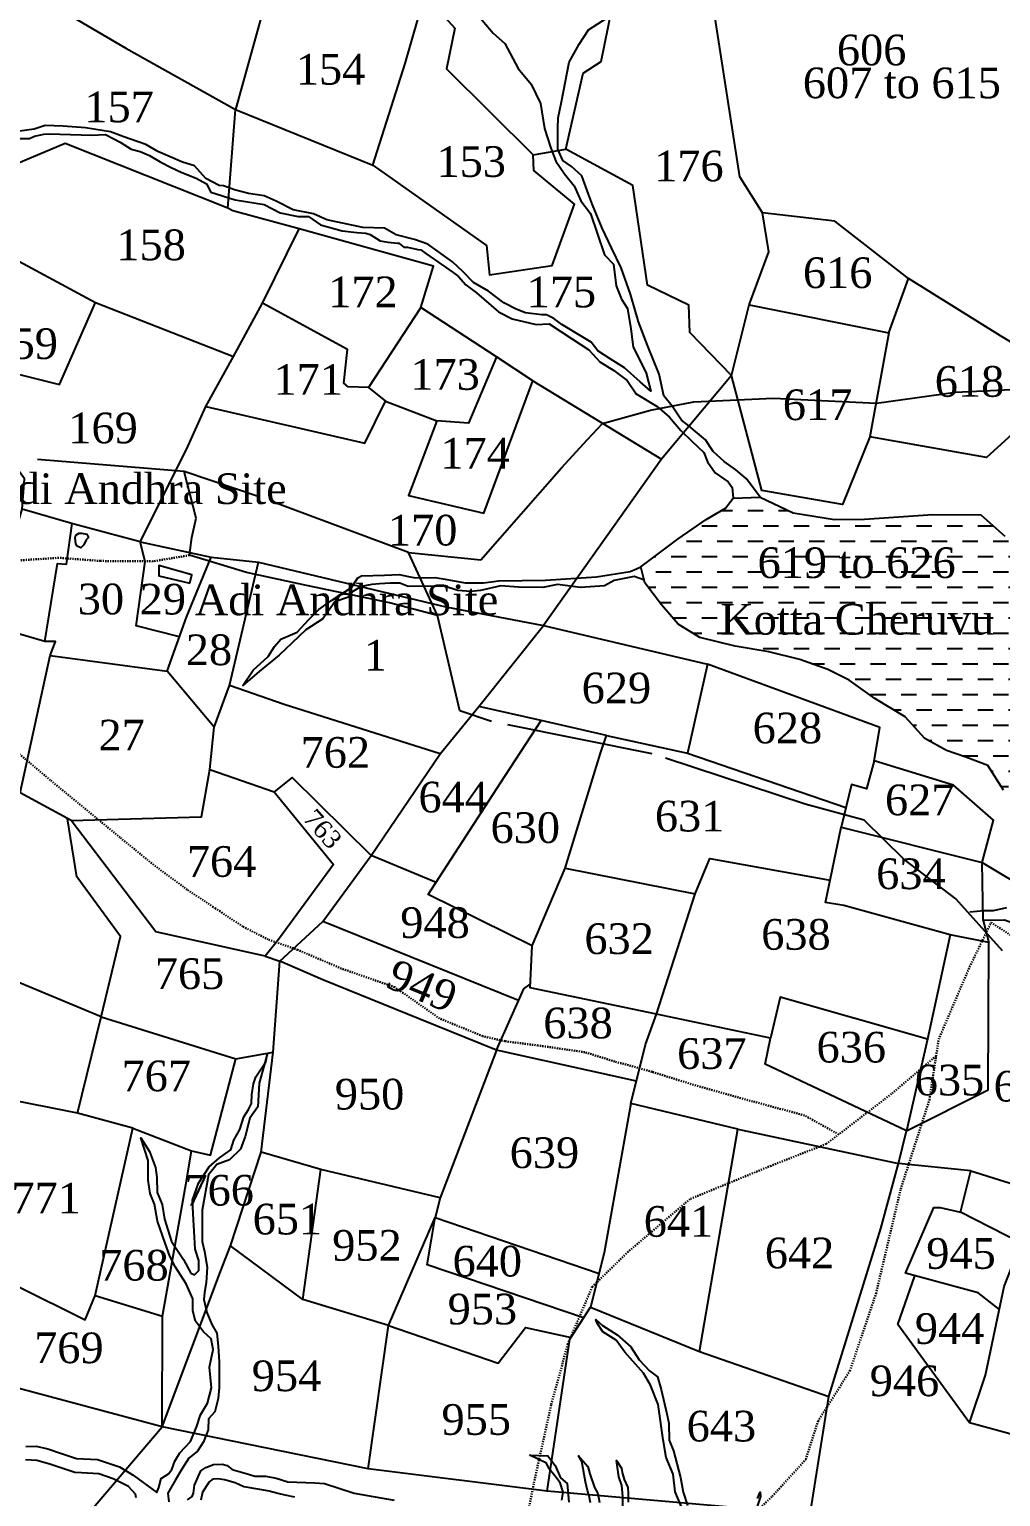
# Model space of a CAD drawing. Header units: inches. Extents: x 36 to 754, y 139 to 910.
# Drawn here: x 316.4 to 395.6, y 564.6 to 684.2 of the extents above; entities that cross this region are included whole.
import ezdxf

# ---------------------------------------------------------------- set-up
doc = ezdxf.new("R2010")
doc.units = ezdxf.units.IN
doc.header["$MEASUREMENT"] = 0
doc.linetypes.add('ACAD_ISO02W100', pattern=[15, 12, -3])
doc.linetypes.add('ACAD_ISO07W100', pattern=[3, 0, -3])
for name, color, linetype in [('CARTTRACK', 30, 'ACAD_ISO02W100'), ('NALA', 4, 'Continuous'), ('SURVEY_BND', 7, 'Continuous'), ('SURVEY_NO', 7, 'Continuous'), ('VILLAGE_AREA', 1, 'Continuous'), ('WATER_BODY', 4, 'Continuous')]:
    doc.layers.add(name, color=color, linetype=linetype)
doc.layers.add('FOOTPATH', color=150, linetype='ACAD_ISO07W100', lineweight=30)
doc.styles.get("Standard").update_dxf_attribs({"font": 'TIMES.TTF'})

msp = doc.modelspace()

# ---------------------------------------------------------------- hatches: boundary and pattern name
at = {"layer": 'WATER_BODY'}
h = msp.add_hatch(dxfattribs=at)
h.set_pattern_fill('DASH', color=256, scale=10, style=0)
h.paths.add_polyline_path([(397.81, 631.84), (398.17, 634.35), (398.63, 635.03), (397.95, 639.43), (397.36, 641.31), (395.96, 642.91), (394.01, 644.66), (390.09, 644.68), (384.52, 644.31), (382.07, 644.26), (378.7, 644.8), (376, 646.1), (373.8, 646.02), (373.19, 645.19), (371.61, 644.27), (369.32, 642.7), (366.28, 640.41), (366.62, 639.12), (367.96, 637.32), (369.33, 635.74), (371.09, 634.66), (373.97, 633.96), (376.73, 633.48), (379.25, 632.86), (381.52, 632.04), (383.27, 631.17), (385.35, 629.69), (387.83, 628.19), (389.45, 626.41), (391.2, 625.45), (392.78, 624.91), (394.58, 624.23), (395.86, 622.21), (396.9, 621.13), (397.98, 621.23), (398.24, 622.21), (398.02, 627.02)])
h.paths.add_polyline_path([(372.11, 634.18), (395.25, 634.18), (395.25, 638.11), (372.11, 638.11)], flags=25)
h.paths.add_polyline_path([(375.16, 638.82), (392.22, 638.82), (392.22, 642.63), (375.16, 642.63)], flags=24)

# ---------------------------------------------------------------- linework, layer by layer
at = {"layer": 'CARTTRACK'}
for points in [[(347.35, 641.57), (353.23, 640.98), (359.8, 648.48), (361.94, 650.78), (363.17, 652.09), (367.07, 653.18), (370.6, 653.86), (377.09, 654.17), (385.51, 653.74), (391.93, 654.64), (396.51, 654.86), (402.63, 653.69), (404.31, 653.1), (404.93, 652.8)], [(395.78, 609.11), (391.97, 613.35), (387.72, 616.6), (384.49, 619.77), (379.69, 621.06), (367.2, 625.17), (354.1, 627.82), (351.52, 628.68), (349.69, 636.45), (347.35, 641.57), (335.16, 646.11), (329.05, 648.18), (314.33, 649.38)], [(349.69, 636.45), (345.8, 637.49), (339.02, 638.88), (334.12, 639.95), (329.47, 641.35), (329.66, 642.79), (330.03, 644.37), (329.05, 648.18)]]:
    msp.add_lwpolyline(points, dxfattribs=at)
at = {"layer": 'FOOTPATH', "ltscale": 0.0001}
for points in [[(329.47, 641.35), (326.5, 640.86), (322.22, 640.89), (318.82, 641.15), (315.82, 640.95), (309.94, 639.02), (305.27, 637.85), (301.35, 636.28), (295.75, 632.48), (293.2, 630.81), (290.95, 629.15), (288.92, 626.99), (286.99, 626.93), (284.54, 626.89), (282.91, 627.09), (282.06, 626.21), (280.87, 623.55), (277.87, 621.85), (276.92, 620.51), (272.33, 617.18)], [(382.42, 594.16), (379.63, 595.71), (375.4, 596.85), (370.58, 598.2), (367.2, 599.26), (364.16, 600.1), (361.71, 600.86), (357.9, 601.41), (355.2, 601.75), (353.38, 602.17), (349.87, 603.61), (346.21, 606.16), (341.86, 607.68), (338.31, 609.2), (335.9, 610.04), (333.83, 611.1), (331.59, 612.58), (329.3, 614.1), (326.56, 616.12), (323.81, 618.36), (318.13, 623.03), (313.06, 627.3)], [(344.84, 530.07), (346.72, 535.04), (351.69, 541.26), (356.62, 547.88), (358.34, 550.22), (362.14, 552.73), (365.57, 554.94), (369.08, 557.5), (373.56, 561.39), (377, 564.67), (379.73, 567.67), (380.73, 570.79), (383.33, 574.89), (385.46, 581.19), (387.47, 589.7), (389.81, 596.97), (390.57, 601.91), (393.09, 607.81), (394.84, 611.42), (398.8, 608.87), (402.68, 606.19), (406.77, 603), (409.81, 599.86), (412.1, 598.07)], [(390.36, 600.55), (386.72, 597.46), (381.4, 593.38), (376.9, 591.61), (370.29, 588.89), (365.25, 584.6), (362.32, 581.74), (360.33, 577.08), (358.97, 572.11), (357.55, 565.69), (356.94, 562.59)]]:
    msp.add_lwpolyline(points, dxfattribs=at)
at = {"layer": 'NALA'}
for points in [[(352.61, 685.83), (354.24, 683.9), (355.2, 683.05), (356.29, 681.03), (357.33, 679.74), (358.1, 678.18), (358.44, 676.13), (358.94, 674.53), (359.34, 673.46), (360.07, 672.45), (360.85, 671.47), (361.39, 670.25), (362.18, 669.21), (362.74, 667.52), (363.31, 665.84), (364.04, 665.08), (364.26, 663.32), (364.71, 662.22), (365.19, 661.46), (365.47, 659.81), (365.67, 658.32), (366.26, 657.14), (366.71, 656.19), (367.1, 654.73), (366.23, 655.48), (364.94, 656.63), (363.79, 657.36), (362.77, 658.01), (362.24, 658.71), (361.56, 659.13), (359.85, 660.17), (359.2, 660.65), (358.58, 660.96), (358.22, 660.96), (356.88, 661.11), (356.12, 661.41), (355.11, 661.92), (353.87, 662.87), (352.63, 663.58), (351.76, 664.48), (350.92, 665.26), (348.92, 666.72), (347.83, 667.09), (346.34, 667.48), (345.38, 668.01), (343.61, 668.07), (340.68, 668.7), (339.58, 669.18), (337.92, 669.51), (336.55, 670.22), (335.56, 670.64), (334.3, 670.83), (333.14, 671.14), (332.24, 671.45), (331.91, 671.48), (330.81, 672.07), (329.88, 673.08), (328.9, 673.39), (326.9, 674.26), (325.92, 674.82), (324.13, 675.45), (323.03, 675.85), (321.01, 676.18), (319.18, 676.32), (317.72, 676.38), (316.82, 676.07), (315.44, 675.9)], [(376, 646.1), (374.9, 647.57), (374.04, 648.32), (373.08, 648.99), (372.19, 649.81), (371.55, 650.77), (370.73, 651.45), (370.2, 651.91), (369.59, 652.37), (368.85, 653.51), (368.17, 654.35), (367.77, 656.11), (366.85, 658.39), (366.09, 660.39), (365.45, 662.62), (364.69, 664.78), (363.88, 666.42), (363.12, 668.02), (362.35, 669.91), (362.01, 670.78), (361.48, 672.27), (360.63, 673.03), (359.93, 673.53), (359.51, 674.46), (359.51, 676.17), (359.54, 677.01), (359.82, 678.3), (360.44, 681.55), (361.25, 683.01), (362.01, 684.16), (363.53, 685.15)], [(315.24, 675.33), (316.42, 675.33), (316.84, 675.5), (317.35, 675.61), (317.6, 675.67), (318.03, 675.7), (321.52, 675.59), (322.62, 675.64), (323.83, 675.02), (324.73, 674.46), (325.46, 674.27), (326.22, 673.93), (327.09, 673.42), (327.99, 672.95), (328.86, 672.55), (330.01, 672.08), (330.86, 671.63), (331.21, 670.94), (333.2, 670.32), (335.56, 669.93), (336.86, 669.26), (338.35, 668.95), (339.19, 668.95), (340.17, 668.27), (341.92, 667.8), (343.13, 667.66), (343.86, 667.6), (344.22, 667.49), (345.04, 666.98), (345.68, 666.87), (346.44, 666.79), (346.56, 666.79), (346.95, 666.45), (347.26, 666.45), (348.1, 666.28), (348.33, 666.25), (348.75, 665.94), (350.98, 664.39), (351.41, 664.08), (352.02, 663.38), (352.87, 662.74), (354.67, 661.19), (355.79, 660.63), (357.76, 660.15), (358.8, 660.21), (360.71, 658.97), (362.03, 658.1), (362.94, 657.13), (364.09, 656.4), (365.16, 655.59), (365.89, 654.52), (367.61, 653.48), (368.62, 652.61), (369.55, 651.52), (370.45, 650.66), (371.41, 649.74), (371.72, 648.98), (372.34, 648.08), (373.41, 647.35), (373.74, 646.87), (373.8, 646.02)], [(366.57, 639.33), (365.75, 639.63), (364.11, 639.31), (363.32, 638.86), (361.35, 638.72), (359.49, 638.96), (358.28, 638.72), (356.31, 638.76), (354.87, 638.86), (353.22, 638.48), (352.43, 638.39), (351.36, 638.49), (350.26, 638.83), (349.4, 638.83), (347.32, 638.82), (346.63, 639.09), (345.84, 639.09), (344.96, 639.04), (344.35, 638.97), (343.47, 638.82), (342.79, 638.41), (342.44, 637.93), (341.32, 637.55), (341.32, 637.55), (340.36, 636.18), (338.96, 635.27), (337.85, 634.23), (336.79, 633.22), (335.17, 631.88), (333.84, 630.75), (334.68, 632), (335.89, 633.11), (336.42, 633.93), (336.93, 634.51), (338.27, 635.09), (339.21, 636.12), (340.03, 636.94), (341.06, 637.68), (341.06, 637.68), (342.68, 638.73), (343.21, 639.52), (343.51, 639.69), (345.38, 639.73), (346.57, 639.79), (347.34, 639.63), (347.92, 639.51), (349.52, 639.54), (350.33, 639.41), (351.96, 639.11), (353.44, 639.11), (354.69, 639.28), (358.52, 639.32), (362.67, 639.59), (365.4, 640.04), (365.94, 640.25), (366.28, 640.41)], [(396.1, 612.63), (395.01, 612.37), (394.24, 612.37), (393.12, 612.26)], [(316.14, 568.74), (316.99, 568.76), (317.92, 568.55), (319.03, 568.15), (320.26, 567.74), (321.99, 567.68), (323.76, 567.06), (324.88, 566.4), (326.82, 564.97), (326.99, 565.38), (327.17, 566.11), (327.77, 566.49), (328.03, 566.84), (328.29, 567.54), (328.69, 568.22), (329.56, 569.14), (330.06, 570.3), (330.39, 571.31), (330.95, 572.26), (331.28, 573.5), (331.1, 575.19), (331.4, 576.63), (331.26, 577.49), (330.62, 578.08), (329.96, 578.93), (329.74, 579.78), (329.74, 580.76), (329.22, 581.97), (328.35, 583.35), (327.87, 584.25), (327.49, 585.29), (326.86, 587.1), (326.62, 588.48), (326.26, 589.35), (326.1, 590.44), (326.1, 592.03), (325.51, 593.87), (326.22, 592.78), (326.71, 591.45), (326.81, 590.66), (326.83, 589.42), (327.24, 588.45), (327.43, 587.24), (328.01, 585.44), (328.98, 583.96), (329.6, 582.85), (329.9, 582.73), (330.24, 583.06), (330.24, 583.89), (329.95, 584.82), (329.9, 585.79), (329.77, 587.69), (329.72, 588.8), (330.22, 590.18), (331.09, 591.51), (331.92, 592.24), (332.84, 592.9), (333.1, 593.68), (333.58, 594.55), (333.91, 595.59), (334.28, 596.19), (334.54, 596.68), (334.57, 597.42), (334.69, 598.28), (334.9, 598.84), (335.7, 600.07), (335.85, 600.78), (335.16, 598.33), (335.04, 596.41), (334.4, 595.49), (334.03, 594), (333.65, 592.97), (332.75, 592.1), (331.7, 591.7), (331.04, 590.87), (330.52, 588), (330.5, 586.23), (330.5, 585.43), (330.71, 584.62), (330.93, 583.35), (330.83, 582.07), (330.69, 581.28), (330.64, 580.7), (330.9, 579.64), (331.3, 578.66), (331.71, 577.96), (331.83, 576.91), (331.9, 575.63), (331.89, 574.48), (331.89, 573.54), (331.83, 572.63), (331.54, 571.54), (331.04, 570.97), (330.99, 570.08), (330.62, 569.12), (330.12, 568.36), (329.43, 567.79), (328.85, 566.87), (328.35, 566.01), (327.71, 564.92), (327.8, 564.23)], [(369.59, 563.81), (369.07, 565.03), (368.92, 566.47), (368.35, 567.82), (368.09, 569.28), (367.69, 572.14), (367.08, 573.73), (366.51, 574.7), (364.97, 576.42), (364.26, 577.39), (363.18, 578.07), (362.72, 578.78), (362.6, 579.09), (363.15, 578.59), (364.34, 577.83), (365.47, 576.86), (366.15, 575.78), (366.98, 574.9), (367.63, 574.4), (367.93, 573.37), (368.4, 571.38), (368.56, 570.62), (368.59, 569.25), (368.95, 568.37), (369.53, 566.19), (369.73, 565), (370.1, 563.91)], [(359.85, 564.36), (359.96, 565), (359.71, 565.78), (359.26, 566.33), (358.81, 566.9), (358.6, 567.37), (357.24, 568.02), (358.71, 567.97), (359.31, 567.17), (359.73, 566.17), (360.27, 565.72), (360.41, 564.2)], [(362.19, 564.13), (362.07, 564.7), (361.92, 565.13), (361.76, 565.86), (361.47, 567.51), (361.19, 567.97), (361.97, 567.09), (362.11, 566.49), (362.51, 565.38), (362.78, 564.91), (362.9, 564.17)], [(325.14, 564.54), (325.07, 564.83), (324.51, 565.47), (323.25, 566.09), (322.1, 566.51), (320.66, 566.57), (320.14, 566.6), (318.09, 567.28), (317.04, 567.6), (316.1, 567.63)], [(329.32, 564.38), (329.7, 564.66), (329.81, 564.92), (329.88, 565.59), (330.4, 566.75), (330.81, 567.03), (331.44, 567.27), (332.15, 567.3), (332.54, 567.17), (332.96, 566.84), (334.29, 566.46), (334.81, 566.32), (335.7, 566.3), (336.54, 566.15), (337.5, 565.85), (339.71, 565.77), (340.49, 565.7), (342.92, 564.92), (346.17, 564.36)], [(364.81, 563.65), (364.81, 564.65), (364.72, 565.55), (364.5, 566.26), (364.29, 567.59), (364.7, 566.95), (364.77, 566.61), (364.93, 566.05), (365.22, 565.38), (365.26, 564.91), (365.26, 564.19)], [(330.44, 564.39), (330.56, 565.02), (331.07, 565.81), (331.43, 566.1), (331.79, 566.13), (332.34, 566.05), (333.2, 565.79), (333.9, 565.48), (335.98, 565.12), (336.68, 564.93), (337.26, 564.78), (338.05, 564.62)], [(375.8, 564.49), (376.01, 565.01), (376.04, 564.65), (375.42, 562.76)]]:
    msp.add_lwpolyline(points, dxfattribs=at)
at = {"layer": 'SURVEY_BND'}
for points in [[(405.19, 653.54), (395.6, 659.24), (388.1, 663.91), (382.11, 668.58), (376.21, 669.26), (374.36, 672.19), (372.25, 685.64), (371.32, 690.99), (371.67, 700.95), (370.15, 709.52), (369.76, 722.6), (382.27, 716.16), (389.36, 711.76), (393.71, 708.2), (399.18, 700.15), (409.27, 688.93), (418.52, 678.85), (423.63, 673.23)], [(332.61, 669.64), (319.35, 674.91), (312.73, 672.13), (314.45, 682.93), (315.15, 688.06), (324.28, 682.69), (333.24, 677.68)], [(348.68, 687.03), (344.33, 687.68), (341.65, 685.06), (335.47, 685.69), (333.24, 677.68)], [(344.42, 673.14), (347.07, 681.43), (348.68, 687.03), (351.12, 684.31), (350.44, 681), (357.5, 673.99)], [(373.68, 656.01), (370.27, 659.52), (370.19, 661.73), (366.82, 663.36), (365.63, 671.48), (360.18, 674.46), (361.59, 680.65), (363.05, 681.6), (364.18, 687.21), (372.25, 685.64)], [(348.33, 661.54), (349.38, 664.91), (338.42, 667.95), (333.01, 669.43), (332.61, 669.64), (333.24, 677.68), (344.42, 673.14), (353.69, 666.61), (353.94, 664.2), (359.06, 664.96), (360.88, 669.97), (357.56, 672.71), (357.5, 673.99), (360.18, 674.46)], [(375.11, 661.75), (376.73, 666.07), (376.21, 669.26)], [(344.07, 655.02), (342.42, 655.07), (342.06, 655.38), (342.37, 658.11), (335.42, 661.9), (338.42, 667.95)], [(307.32, 659.17), (313.13, 659.59), (315.57, 665.32), (321.81, 661.95)], [(386.51, 659.47), (388.1, 663.91)], [(325.47, 642.44), (319.97, 643.91), (315.84, 645.1), (316.02, 647.57), (311.52, 653.82), (313.08, 656.72), (318.87, 655.28), (321.81, 661.95), (333.06, 657.56)], [(330.82, 653.48), (333.06, 657.56), (335.42, 661.9)], [(354.51, 657.52), (348.33, 661.54), (344.07, 655.02), (345.46, 653.9)], [(373.68, 656.01), (375.11, 661.75), (386.51, 659.47), (384.95, 651)], [(357.47, 655.56), (354.51, 657.52), (352.24, 652.11), (349.65, 652.31)], [(325.47, 642.44), (329.24, 649.98), (330.82, 653.48), (343.79, 650.48), (345.46, 653.9), (349.65, 652.31), (347.33, 646.22), (353.47, 644.78), (357.47, 655.56), (367.96, 649.19), (358.35, 635.62)], [(400.58, 650.74), (397.13, 651.73), (394.46, 649.33), (384.95, 651), (382.72, 645.49), (376.15, 646.63), (373.68, 656.01), (367.96, 649.19)], [(317.69, 634.33), (308.24, 637.06), (302.22, 638.58), (304.03, 643.65), (314.89, 641.85), (315.84, 645.1)], [(318.12, 633.19), (318.56, 634.33), (317.69, 634.33), (318.73, 640.68), (319.45, 640.62), (319.9, 643.93)], [(328.66, 634.7), (325.14, 635.61), (325.87, 640.86), (325.47, 642.44), (331.24, 641.19)], [(331.48, 627.34), (327.67, 631.92), (329.23, 636.3), (331.24, 641.19), (335.1, 640.78)], [(349.91, 625.16), (337.19, 629.2), (332.73, 630.74), (335.1, 640.78), (350.39, 637.15), (358.35, 635.62)], [(363.48, 626.66), (358.15, 627.89), (353.08, 629.03), (358.35, 635.62), (371.73, 632.48)], [(319.82, 619.74), (315.68, 622), (318.12, 633.19), (327.67, 631.92)], [(385.32, 624.6), (385.77, 627.33), (371.73, 632.48), (370.08, 625.23)], [(331.13, 623.91), (331.48, 627.34), (332.73, 630.74)], [(349.58, 614.68), (344.3, 616.89), (349.91, 625.16), (353.08, 629.03)], [(357.43, 609.53), (348.95, 613.72), (354.85, 622.81), (358.15, 627.89)], [(360.1, 615.85), (362.99, 625.22), (363.48, 626.66), (370.08, 625.23), (383.01, 620.79)], [(394.12, 616.32), (395.05, 619.77), (391.77, 622.63), (385.32, 624.6), (384.67, 622.33), (383.47, 622.68), (382.62, 619.19), (394.12, 616.32)], [(335.65, 608.68), (326.74, 610.67), (319.82, 619.74), (330.45, 620.05), (331.13, 623.91), (336.39, 622.08)], [(344.3, 616.89), (337.85, 623.24), (336.39, 622.08), (341.22, 616.15), (336.75, 610.04), (335.65, 608.68), (336.84, 608.27), (340.35, 611.5)], [(322.28, 603.75), (313.77, 607.27), (304.62, 611.74), (306.91, 622.15)], [(322.28, 603.75), (323.84, 610.3), (320.3, 615.15), (319.54, 619.89)], [(394.21, 611.59), (394.65, 609.8), (391.51, 610.42), (382.84, 612.82), (381.34, 613.05), (382.62, 619.19)], [(356.3, 605.06), (340.35, 611.5), (344.3, 616.89)], [(367.57, 603.95), (357.25, 606.11), (357.43, 609.53), (360.1, 615.85), (370.71, 613.77)], [(391.51, 610.42), (389.65, 601.91), (377.65, 605.35), (376.86, 601.99), (367.57, 603.95), (370.71, 613.77), (371.91, 616.64), (381.73, 614.89)], [(409.19, 609.05), (403.52, 608.8), (398.54, 610.69), (395.93, 611.63), (394.21, 611.59), (394.12, 616.32), (398.24, 613.85), (397.47, 612.23), (400.73, 611.91), (405.25, 611.04), (417.6, 610.68)], [(320.36, 595.9), (314.2, 597.12), (302.97, 599.9), (304.62, 611.74)], [(393.2, 591.19), (387.28, 591.8), (387.95, 594.44), (394.61, 597.79), (394.65, 609.8)], [(349.91, 588.98), (340.18, 591.31), (335.32, 592.71), (336.31, 600.87), (336.84, 608.27)], [(354.5, 601.03), (348.27, 603.56), (340.34, 606.77), (336.84, 608.27)], [(365.92, 598.49), (354.5, 601.03), (356.73, 606.02), (357.27, 606.41)], [(365.47, 596.67), (366.65, 601.48), (367.57, 603.95)], [(324.86, 594.68), (320.36, 595.9), (322.28, 603.75), (333.26, 600.33)], [(389.65, 601.91), (387.95, 594.44), (376.43, 599.89), (376.86, 601.99)], [(327.24, 570.34), (327.28, 579.34), (329.25, 590.52), (329.63, 592.82), (331.18, 592.48), (333.26, 600.33), (336.31, 600.87)], [(354.5, 601.03), (349.91, 588.98), (349.5, 587.39), (362.88, 582.82)], [(374.19, 594.59), (365.47, 596.67), (363.3, 584.51), (362.19, 580.09)], [(321.8, 581.04), (324.86, 594.68), (329.63, 592.82)], [(371.06, 576.48), (374.19, 594.59), (387.28, 591.8)], [(338.71, 580.71), (332.83, 585.09), (335.32, 592.71)], [(345.71, 578.6), (338.71, 580.71), (340.18, 591.31)], [(409.22, 563.94), (393.83, 563.69), (380.08, 563.21), (381.6, 572.8), (385.86, 586.48), (387.28, 591.8)], [(403.97, 583.38), (397.3, 585.3), (392.35, 587.82), (393.2, 591.19), (399, 589.37), (404.63, 587.48), (403.6, 585.16)], [(345.71, 578.6), (349.5, 587.39)], [(361.61, 579.2), (348.87, 583.52), (349.5, 587.39)], [(395.53, 579.88), (393.79, 581.24), (387.86, 582.85), (390.18, 588.2), (390.7, 588.2), (392.35, 587.82)], [(344.05, 566.92), (327.24, 570.34), (332.01, 583), (332.83, 585.09)], [(403.43, 567.82), (393.07, 570.65), (394.4, 574.54), (395.92, 581.76), (397.3, 585.3)], [(327.24, 570.34), (308.95, 575.23), (309.97, 584.52), (320.96, 579.06), (321.8, 581.04), (327.28, 579.34)], [(393.07, 570.65), (387.24, 578.68), (388.63, 582.64)], [(380.08, 563.21), (358.64, 565.1), (360.5, 577.48), (362.19, 580.09), (371.06, 576.48), (381.6, 572.8)], [(358.64, 565.1), (344.05, 566.92), (345.71, 578.6), (354.64, 575.52), (356.88, 578.43), (360.59, 577.62)], [(320.24, 562.09), (327.24, 570.34)]]:
    msp.add_lwpolyline(points, dxfattribs=at)
at = {"layer": 'VILLAGE_AREA'}
msp.add_lwpolyline([(329.5, 639.09), (329.67, 639.77), (326.99, 640.52), (326.97, 639.67), (329.5, 639.09)], dxfattribs=at)
at = {"layer": 'WATER_BODY'}
msp.add_lwpolyline([(395.86, 622.21), (394.58, 624.23), (392.78, 624.91), (391.2, 625.45), (389.45, 626.41), (387.83, 628.19), (385.35, 629.69), (383.27, 631.17), (381.52, 632.04), (379.25, 632.86), (376.73, 633.48), (373.97, 633.96), (371.09, 634.66), (369.33, 635.74), (367.96, 637.32), (366.62, 639.12), (366.28, 640.41), (369.32, 642.7), (371.61, 644.27), (373.19, 645.19), (373.8, 646.02), (376, 646.1), (378.7, 644.8), (382.07, 644.26), (384.52, 644.31), (390.09, 644.68), (394.01, 644.66), (395.96, 642.91)], dxfattribs=at)
msp.add_lwpolyline([(321.06, 642.62), (320.87, 642.21), (320.63, 641.97), (320.32, 642.09), (320.2, 642.3), (320.17, 642.77), (320.2, 642.99), (320.48, 643.15), (320.66, 643.15), (321.1, 643.08), (321.25, 642.79)], close=True, dxfattribs=at)

# ---------------------------------------------------------------- texts
at = {"layer": 'SURVEY_NO'}
for s, p in [('606', (382.27, 681.28)), ('154', (338.15, 679.71)), ('607 to 615', (379.49, 678.6)), ('157', (320.91, 676.64)), ('153', (349.62, 672.19)), ('176', (367.37, 671.83)), ('158', (323.52, 665.4)), ('616', (379.5, 663.13)), ('172', (340.79, 661.57)), ('175', (356.97, 661.56)), ('159', (313.09, 657.35)), ('171', (336.33, 654.43)), ('173', (347.49, 654.84)), ('618', (390.25, 654.27)), ('617', (377.86, 652.37)), ('169', (319.6, 650.48)), ('174', (349.94, 648.42)), ('Adi Andhra Site', (312.66, 645.53)), ('170', (345.66, 642.15)), ('619 to 626', (375.8, 639.5)), ('30', (320.37, 636.54)), ('29', (325.42, 636.53)), ('Adi Andhra Site', (329.91, 636.47)), ('Kotta Cheruvu', (372.76, 634.89)), ('28', (329.18, 632.4)), ('1', (343.69, 631.96)), ('629', (361.46, 629.29)), ('27', (322.06, 625.45)), ('628', (375.4, 626.03)), ('762', (338.54, 624.04)), ('644', (348.15, 620.4)), ('627', (386.19, 620.17)), ('631', (367.43, 618.85)), ('630', (354.03, 617.91)), ('764', (329.26, 615.15)), ('634', (385.47, 614.15)), ('948', (346.67, 610.17)), ('632', (361.68, 608.86)), ('638', (376.1, 609.21)), ('765', (326.65, 606.01)), ('638', (358.33, 601.99)), ('637', (369.24, 599.5)), ('636', (380.61, 600.02)), ('767', (323.94, 597.68)), ('635', (388.62, 597.34)), ('631', (395.05, 596.84)), ('950', (341.33, 596.19)), ('639', (355.59, 591.42)), ('766', (329.07, 588.36)), ('771', (314.96, 587.72)), ('651', (334.63, 586.01)), ('641', (366.52, 585.82)), ('952', (341.12, 583.87)), ('768', (322.12, 582.25)), ('640', (350.93, 582.58)), ('642', (376.39, 583.25)), ('945', (389.56, 583.21)), ('953', (350.53, 578.68)), ('944', (388.63, 577.09)), ('769', (316.81, 575.52)), ('954', (334.56, 573.24)), ('946', (384.95, 572.83)), ('955', (350.03, 569.68)), ('643', (370.02, 569.14))]:
    msp.add_text(s, height=2.5, dxfattribs=at).set_placement(p)
for s, height, rotation, p in [('763', 1.5, 311.666, (338.66, 619.83)), ('949', 2.5, 337.403, (345.37, 606.21))]:
    msp.add_text(s, height=height, rotation=rotation, dxfattribs=at).set_placement(p)

doc.saveas('drawing.dxf')
